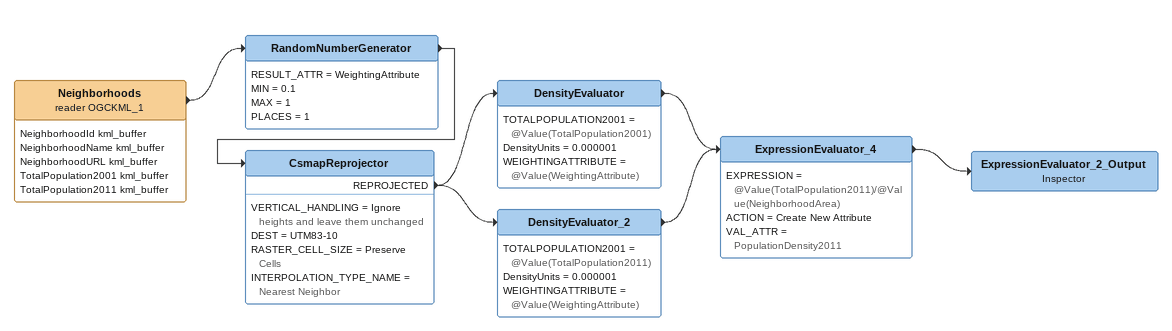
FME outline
Neighborhoods (reader OGCKML_1)
    attributes: NeighborhoodId kml_buffer, NeighborhoodName kml_buffer, NeighborhoodURL kml_buffer, TotalPopulation2001 kml_buffer, TotalPopulation2011 kml_buffer
    -> RandomNumberGenerator
RandomNumberGenerator
    RESULT_ATTR = WeightingAttribute
    MIN = 0.1
    MAX = 1
    PLACES = 1
    -> CsmapReprojector
CsmapReprojector
    VERTICAL_HANDLING = Ignore heights and leave them unchanged
    DEST = UTM83-10
    RASTER_CELL_SIZE = Preserve Cells
    INTERPOLATION_TYPE_NAME = Nearest Neighbor
    REPROJECTED -> DensityEvaluator
    REPROJECTED -> DensityEvaluator_2
DensityEvaluator
    TOTALPOPULATION2001 = @Value(TotalPopulation2001)
    DensityUnits = 0.000001
    WEIGHTINGATTRIBUTE = @Value(WeightingAttribute)
    -> ExpressionEvaluator_4
DensityEvaluator_2
    TOTALPOPULATION2001 = @Value(TotalPopulation2011)
    DensityUnits = 0.000001
    WEIGHTINGATTRIBUTE = @Value(WeightingAttribute)
    -> ExpressionEvaluator_4
ExpressionEvaluator_4
    EXPRESSION = @Value(TotalPopulation2011)/@Value(NeighborhoodArea)
    ACTION = Create New Attribute
    VAL_ATTR = PopulationDensity2011
    -> ExpressionEvaluator_2_Output
ExpressionEvaluator_2_Output: Inspector
